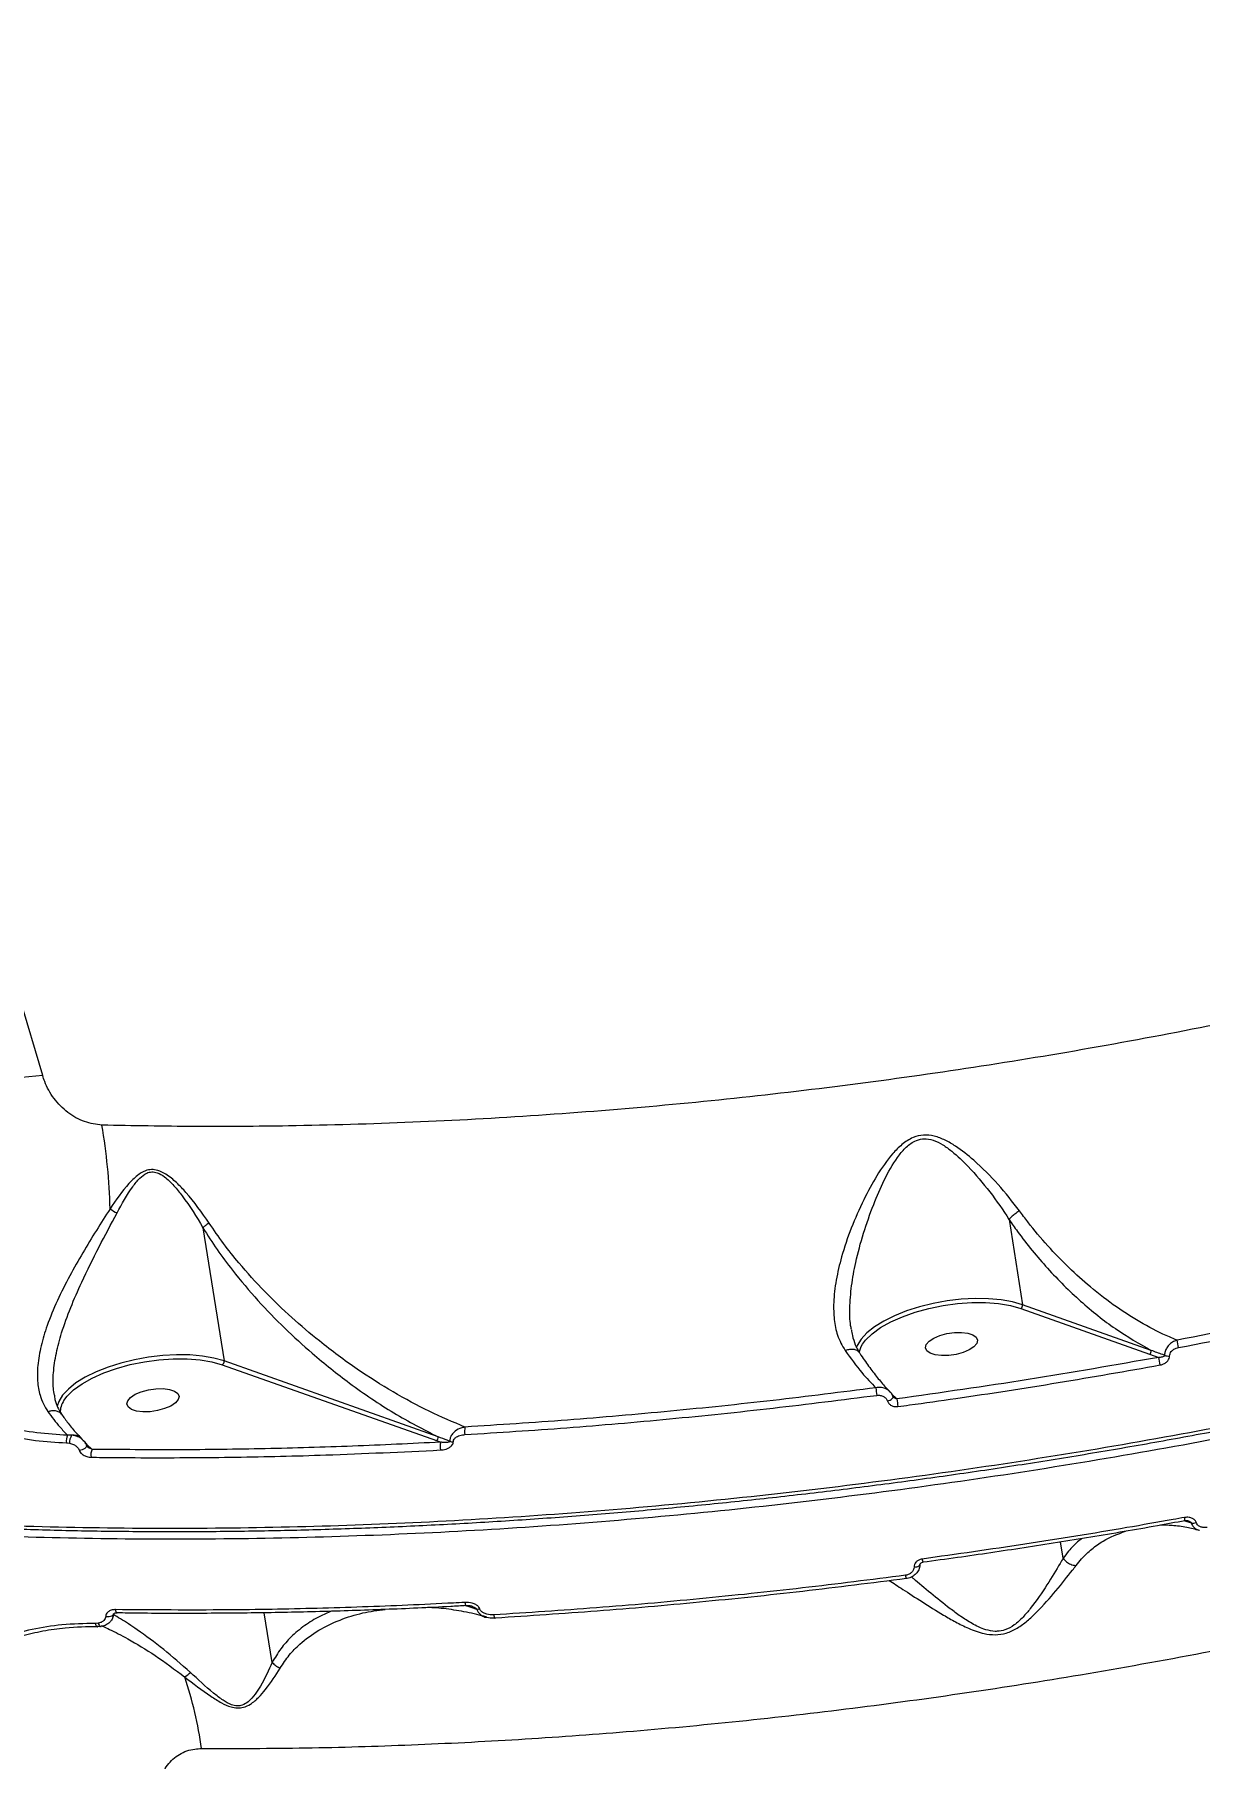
# Model space of a CAD drawing. Header units: millimetres. Extents: x -6028 to 5958, y -6064 to 4137.
# Drawn here: x 1311.6 to 1510.2, y -788.9 to -494.9 of the extents above; entities that cross this region are included whole.
import ezdxf

# ---------------------------------------------------------------- set-up
doc = ezdxf.new("R2010")
doc.units = ezdxf.units.MM
for name, color, linetype in [('DIKOM_ОБЪЕКТ', 7, 'Continuous'), ('DIKOM_РАЗМЕР_ЗОНА', 7, 'Continuous'), ('DIKOM_РАЗМЕР_ОБЪЕКТА', 7, 'Continuous')]:
    doc.layers.add(name, color=color, linetype=linetype)
doc.styles.add('style1', font='arial.ttf', dxfattribs={"width": 0.8})
doc.dimstyles.new('1-50', dxfattribs={"dimtxt": 300, "dimasz": 200, "dimexe": 100, "dimexo": 0, "dimgap": 100, "dimtad": 1, "dimtxsty": 'style1', "dimcen": 200, "dimclrd": 7, "dimclre": 7, "dimclrt": 7, "dimadec": 1, "dimazin": 2, "dimtfac": 1, "dimtmove": 0, "dimatfit": 2, "dimfxl": 0, "dimlwd": 25, "dimlwe": 18, "dimarcsym": 0})

# ---------------------------------------------------------------- blocks, each defined once
blk = doc.blocks.new('*D9')
at = {"layer": 'Defpoints', "color": 0, "transparency": 16777216}
for p in [(-6027.56, 1459.58), (4556.58, 1382.7), (4556.58, -5964.37)]:
    blk.add_point(p, dxfattribs=at)
at = {"layer": 'DIKOM_РАЗМЕР_ЗОНА', "color": 7, "lineweight": 18, "transparency": 16777216}
for p, q in [((-6027.56, 1459.58), (-6027.56, -6064.37)), ((4556.58, 1382.7), (4556.58, -6064.37))]:
    blk.add_line(p, q, dxfattribs=at)
at = {"layer": 'DIKOM_РАЗМЕР_ЗОНА', "color": 7, "lineweight": 25, "transparency": 16777216}
blk.add_line((-5827.56, -5964.37), (4356.58, -5964.37), dxfattribs=at)
at = {"layer": 'DIKOM_РАЗМЕР_ЗОНА', "color": 7, "transparency": 16777216}
for points in [[(-5827.56, -5931.03), (-5827.56, -5997.7), (-6027.56, -5964.37)], [(4356.58, -5931.03), (4356.58, -5997.7), (4556.58, -5964.37)]]:
    blk.add_solid(points, dxfattribs=at)
at = {"layer": 'DIKOM_РАЗМЕР_ЗОНА', "color": 7, "transparency": 16777216, "insert": (157.08, -5711.2), "char_height": 300, "attachment_point": 5, "style": 'style1'}
blk.add_mtext('10600', dxfattribs=at)
blk = doc.blocks.new('*D11')
at = {"layer": 'Defpoints', "color": 0, "transparency": 16777216}
for p in [(259.43, 2965.58), (1920.55, -3002.33), (4022.59, -3002.33)]:
    blk.add_point(p, dxfattribs=at)
at = {"layer": 'DIKOM_РАЗМЕР_ОБЪЕКТА', "color": 7, "lineweight": 18, "transparency": 16777216}
for p, q in [((259.43, 2965.58), (4122.59, 2965.58)), ((1920.55, -3002.33), (4122.59, -3002.33))]:
    blk.add_line(p, q, dxfattribs=at)
at = {"layer": 'DIKOM_РАЗМЕР_ОБЪЕКТА', "color": 7, "lineweight": 25, "transparency": 16777216}
blk.add_line((4022.59, 2765.58), (4022.59, -2802.33), dxfattribs=at)
at = {"layer": 'DIKOM_РАЗМЕР_ОБЪЕКТА', "color": 7, "transparency": 16777216}
for points in [[(3989.25, 2765.58), (4055.92, 2765.58), (4022.59, 2965.58)], [(3989.25, -2802.33), (4055.92, -2802.33), (4022.59, -3002.33)]]:
    blk.add_solid(points, dxfattribs=at)
at = {"layer": 'DIKOM_РАЗМЕР_ОБЪЕКТА', "color": 7, "transparency": 16777216, "insert": (3769.41, -24.42), "char_height": 300, "attachment_point": 5, "rotation": 90, "style": 'style1'}
blk.add_mtext('6000', dxfattribs=at)
blk = doc.blocks.new('*D12')
at = {"layer": 'Defpoints', "color": 0, "transparency": 16777216}
for p in [(3056.58, 1987.9), (-4027.97, 676.5), (3056.58, -3714.77)]:
    blk.add_point(p, dxfattribs=at)
at = {"layer": 'DIKOM_РАЗМЕР_ОБЪЕКТА', "color": 7, "lineweight": 18, "transparency": 16777216}
for p, q in [((3056.58, 1987.9), (3056.58, -3814.77)), ((-4027.97, 676.5), (-4027.97, -3814.77))]:
    blk.add_line(p, q, dxfattribs=at)
at = {"layer": 'DIKOM_РАЗМЕР_ОБЪЕКТА', "color": 7, "lineweight": 25, "transparency": 16777216}
blk.add_line((-3827.97, -3714.77), (2856.58, -3714.77), dxfattribs=at)
at = {"layer": 'DIKOM_РАЗМЕР_ОБЪЕКТА', "color": 7, "transparency": 16777216}
for points in [[(-3827.97, -3681.44), (-3827.97, -3748.11), (-4027.97, -3714.77)], [(2856.58, -3681.44), (2856.58, -3748.11), (3056.58, -3714.77)]]:
    blk.add_solid(points, dxfattribs=at)
at = {"layer": 'DIKOM_РАЗМЕР_ОБЪЕКТА', "color": 7, "transparency": 16777216, "insert": (20, -3461.6), "char_height": 300, "attachment_point": 5, "style": 'style1'}
blk.add_mtext('7100', dxfattribs=at)

msp = doc.modelspace()

# ---------------------------------------------------------------- linework, layer by layer
at = {"layer": 'DIKOM_ОБЪЕКТ', "color": 7, "linetype": 'Continuous', "lineweight": 15}
for p, q in [((1340.26, -698.43), (1343.884, -721.145)), ((1477.696, -697.025), (1480.015, -711.561)), ((1479.715, -712.198), (1501.647, -719.98)), ((1501.947, -719.344), (1480.015, -711.561)), ((1501.647, -719.98), (1503.223, -720.533)), ((1343.585, -721.782), (1380.081, -734.733)), ((1380.381, -734.096), (1343.884, -721.145)), ((1458.598, -727.604), (1457.65, -726.73)), ((1317.899, -733.806), (1317.183, -733.812)), ((1319.517, -734.322), (1319.56, -734.367)), ((1319.542, -734.381), (1319.661, -734.507)), ((1380.081, -734.733), (1380.81, -734.99)), ((1317.027, -735.114), (1317.513, -735.168)), ((1320.499, -735.397), (1320.173, -735.098)), ((1321.395, -736.223), (1320.499, -735.397)), ((1507.652, -748.407), (1508.774, -748.776)), ((1507.694, -748.417), (1507.693, -748.416)), ((1486.913, -754.791), (1486.471, -752.021)), ((1463.025, -755.494), (1463.026, -755.494)), ((1460.182, -758.269), (1460.19, -758.256)), ((1352.088, -772.554), (1350.736, -764.085)), ((1322.413, -765.875), (1321.941, -765.911)), ((1322.905, -766.427), (1322.917, -766.425))]:
    msp.add_line(p, q, dxfattribs=at)
at = {"layer": 'DIKOM_ОБЪЕКТ', "color": 7, "linetype": 'Continuous', "lineweight": 15, "flags": 128}
for points in [[(1312.964, -672.487), (1309.045, -659.258), (1304.785, -646.12), (1300.186, -633.082), (1295.249, -620.15), (1289.979, -607.331), (1284.378, -594.632), (1278.449, -582.061), (1272.195, -569.625), (1265.619, -557.329), (1258.726, -545.181), (1251.519, -533.188), (1244.002, -521.356), (1236.179, -509.691), (1228.054, -498.2)], [(1312.964, -672.487), (1309.432, -672.816), (1305.811, -673.316), (1302.133, -673.982), (1298.433, -674.809), (1294.743, -675.79), (1291.098, -676.914), (1287.531, -678.172), (1284.074, -679.552), (1280.76, -681.042), (1277.617, -682.629), (1274.675, -684.297), (1271.96, -686.032), (1269.498, -687.817), (1267.311, -689.637), (1265.418, -691.474)], [(1480.015, -711.561), (1478.287, -711.072), (1476.332, -710.729), (1474.193, -710.539), (1471.915, -710.507), (1469.549, -710.633), (1467.145, -710.915), (1464.756, -711.346), (1462.433, -711.917), (1460.228, -712.616), (1458.187, -713.428), (1456.355, -714.334), (1454.772, -715.316), (1453.471, -716.352), (1452.483, -717.419), (1451.827, -718.495), (1451.659, -718.929)], [(1452.724, -718.298), (1453.254, -717.589), (1454.366, -716.505), (1455.805, -715.462), (1457.536, -714.487), (1459.517, -713.603), (1461.701, -712.831), (1464.034, -712.19), (1466.46, -711.696), (1468.921, -711.36), (1471.357, -711.191), (1473.71, -711.192), (1475.922, -711.364), (1477.94, -711.702), (1479.715, -712.198)], [(1463.443, -718.901), (1463.581, -718.344), (1464.068, -717.779), (1464.866, -717.253), (1465.908, -716.808), (1467.112, -716.481), (1468.379, -716.296), (1469.606, -716.27), (1470.695, -716.405), (1471.557, -716.69), (1472.123, -717.101), (1472.345, -717.606), (1472.208, -718.163), (1471.72, -718.727), (1470.923, -719.253), (1469.88, -719.698), (1468.677, -720.026), (1467.41, -720.21), (1466.182, -720.236), (1465.093, -720.101), (1464.231, -719.817), (1463.666, -719.405), (1463.443, -718.901)], [(1343.884, -721.145), (1342.157, -720.656), (1340.202, -720.313), (1338.062, -720.123), (1335.785, -720.091), (1333.418, -720.217), (1331.014, -720.499), (1328.625, -720.93), (1326.303, -721.501), (1324.097, -722.2), (1322.056, -723.012), (1320.224, -723.918), (1318.641, -724.9), (1317.341, -725.936), (1316.352, -727.003), (1315.696, -728.079), (1315.431, -728.874)], [(1452.129, -719.68), (1452.496, -718.69), (1452.724, -718.298)], [(1316.594, -727.882), (1317.124, -727.173), (1318.236, -726.089), (1319.674, -725.046), (1321.405, -724.071), (1323.386, -723.187), (1325.57, -722.415), (1327.903, -721.774), (1330.329, -721.28), (1332.79, -720.944), (1335.226, -720.775), (1337.579, -720.776), (1339.791, -720.948), (1341.809, -721.286), (1343.585, -721.782)], [(1327.312, -728.485), (1327.45, -727.928), (1327.938, -727.363), (1328.735, -726.837), (1329.777, -726.392), (1330.981, -726.065), (1332.248, -725.88), (1333.476, -725.855), (1334.565, -725.989), (1335.427, -726.274), (1335.992, -726.685), (1336.215, -727.19), (1336.077, -727.747), (1335.59, -728.311), (1334.792, -728.837), (1333.75, -729.282), (1332.546, -729.61), (1331.279, -729.794), (1330.052, -729.82), (1328.963, -729.685), (1328.1, -729.401), (1327.535, -728.989), (1327.312, -728.485)], [(1456.983, -727.982), (1457.213, -727.905), (1457.429, -727.808), (1457.619, -727.696), (1457.77, -727.576), (1457.875, -727.455), (1457.928, -727.341), (1457.924, -727.239)], [(1319.193, -736.382), (1319.458, -736.326), (1319.728, -736.237), (1319.981, -736.124), (1320.196, -735.996), (1320.355, -735.862), (1320.447, -735.734), (1320.466, -735.642)], [(1320.466, -735.642), (1320.463, -735.622), (1320.458, -735.605)], [(1461.5, -756.292), (1461.741, -756.281), (1461.967, -756.246), (1462.165, -756.189), (1462.324, -756.113), (1462.434, -756.022), (1462.488, -755.923), (1462.494, -755.878)], [(1323.712, -764.699), (1323.991, -764.729), (1324.274, -764.721), (1324.537, -764.676), (1324.76, -764.598), (1324.924, -764.493), (1325.016, -764.369), (1325.034, -764.287)], [(1325.37, -763.558), (1325.403, -763.726), (1325.448, -763.87), (1325.502, -763.986), (1325.563, -764.068), (1325.63, -764.113), (1325.682, -764.122)], [(1384.926, -762.326), (1384.957, -762.493), (1384.994, -762.637), (1385.035, -762.752), (1385.079, -762.834), (1385.123, -762.88), (1385.162, -762.888)], [(1389.847, -764.445), (1389.877, -764.604), (1389.911, -764.742), (1389.948, -764.855), (1389.988, -764.939), (1390.029, -764.991), (1390.069, -765.008), (1390.071, -765.008)], [(1321.941, -765.911), (1321.974, -766.07), (1322.016, -766.209), (1322.067, -766.322), (1322.125, -766.407), (1322.189, -766.459), (1322.25, -766.477)], [(1322.413, -765.875), (1322.485, -766.049), (1322.568, -766.196), (1322.658, -766.311), (1322.752, -766.389), (1322.845, -766.426), (1322.905, -766.427)], [(1390.071, -765.008), (1390.107, -764.991), (1390.142, -764.94)]]:
    msp.add_lwpolyline(points, dxfattribs=at)
at = {"layer": 'DIKOM_ОБЪЕКТ', "color": 7, "linetype": 'Continuous', "lineweight": 15}
for centre, radius, start, end in [((1224.59, -697.604), 99.885, 1.38585, 9.60995), ((1329.393, -688.371), 8.423, 234.03732, 243.5112), ((1479.392, -711.657), 0.631, 300.8566, 8.71833), ((1501.323, -719.439), 0.631, 300.8519, 8.70313), ((1504.924, -718.363), 1.956, 248.6328, 274.59721), ((1493.666, -720.837), 13.087, 8.68304, 14.35312), ((1343.261, -721.241), 0.63, 300.84156, 8.73501), ((1489.236, -724), 14.41, 8.64664, 13.92109), ((1467.348, -724.986), 12.358, 183.4224, 189.4265), ((1319.718, -730.023), 3.788, 145.57672, 179.92017), ((1471.677, -726.753), 13.106, 183.72321, 189.53073), ((1319.21, -734.716), 2.219, 155.96904, 190.3419), ((1320.195, -735.194), 2.683, 148.84607, 179.43329), ((1318.182, -735.715), 1.93, 46.20019, 98.40507), ((1379.757, -734.192), 0.631, 300.86914, 8.70414), ((1383.891, -735.734), 3.17, 166.43358, 190.84586), ((1383.018, -733.396), 1.575, 245.43238, 267.24969), ((1388.415, -733.081), 3.529, 169.0346, 190.26705), ((1323.299, -737.152), 2.119, 153.99094, 191.35917), ((1505.251, -748.385), 2.443, 359.24944, 12.90287), ((1509.056, -747.157), 1.643, 260.1365, 289.77225), ((1465.135, -754.734), 2.243, 184.87793, 199.80935), ((1461.51, -757.671), 1.456, 181.15444, 204.25883), ((1387.163, -761.979), 1.487, 260.95146, 282.43763), ((1322.256, -766.336), 0.142, 267.55125, 300.98168), ((1334.679, -771.059), 4.71, 302.20845, 317.25733), ((1273.739, -796.3), 66.916, 7.76859, 18.52021)]:
    msp.add_arc(centre, radius, start, end, dxfattribs=at)
for points, knots in [([(1822.331, -486.093), (1821.326, -489.175), (1819.317, -495.341), (1814.854, -504.666), (1809.295, -514.102), (1802.503, -523.629), (1794.501, -533.211), (1785.458, -542.64), (1775.432, -551.885), (1764.497, -560.922), (1752.477, -569.899), (1739.366, -578.78), (1725.185, -587.531), (1710.242, -595.961), (1694.606, -604.05), (1678.358, -611.782), (1661.239, -619.282), (1643.272, -626.512), (1624.5, -633.439), (1605.323, -639.915), (1585.818, -645.928), (1566.063, -651.474), (1545.748, -656.64), (1524.92, -661.392), (1503.642, -665.7), (1482.362, -669.475), (1461.151, -672.713), (1440.079, -675.424), (1418.821, -677.65), (1397.445, -679.359), (1376.022, -680.537), (1356.496, -681.102), (1338.835, -681.228), (1328.331, -681.029), (1323.074, -680.929)], [0, 0, 0, 0, 0.03117829, 0.06238085, 0.09355914, 0.12564394, 0.15775503, 0.1898398, 0.2210201, 0.25222425, 0.2834045, 0.31548956, 0.34760088, 0.37968606, 0.4108889, 0.44211579, 0.4733187, 0.50542548, 0.53755842, 0.56966526, 0.60091958, 0.63219774, 0.66345209, 0.69560995, 0.72779388, 0.75995184, 0.79128411, 0.82264052, 0.8539729, 0.8862089, 0.91847109, 0.95070721, 0.97533043, 1, 1, 1, 1]), ([(1262.195, -748.161), (1266.22, -748.525), (1277.144, -749.513), (1295.475, -750.648), (1317.272, -751.409), (1339.548, -751.581), (1362.189, -751.174), (1385.092, -750.186), (1408.187, -748.614), (1431.44, -746.451), (1454.809, -743.711), (1478.22, -740.408), (1501.564, -736.559), (1524.733, -732.18), (1547.651, -727.28), (1570.276, -721.857), (1592.576, -715.931), (1614.484, -709.523), (1635.9, -702.666), (1656.721, -695.39), (1676.879, -687.714), (1696.325, -679.643), (1715.042, -671.198), (1732.977, -662.409), (1750.049, -653.317), (1766.177, -643.964), (1781.301, -634.377), (1795.376, -624.568), (1808.399, -614.557), (1820.34, -604.377), (1831.144, -594.075), (1840.76, -583.7), (1848.751, -573.769), (1855.299, -564.298), (1860.591, -555.298), (1864.944, -546.302), (1868.342, -537.352), (1870.759, -528.527), (1872.189, -519.85), (1872.672, -512.212), (1872.43, -507.488), (1872.331, -505.563)], [0, 0, 0, 0, 0.0156528, 0.0424899, 0.0694116, 0.0963763, 0.123341, 0.1502627, 0.1770999, 0.2039369, 0.2308585, 0.2578233, 0.284788, 0.3117097, 0.3385468, 0.3653839, 0.3923055, 0.4192703, 0.446235, 0.4731567, 0.4999938, 0.5268308, 0.5537525, 0.5807172, 0.607682, 0.6346036, 0.6614407, 0.6882777, 0.7151993, 0.7421642, 0.7691288, 0.7960504, 0.8228874, 0.8459665, 0.8691683, 0.8923974, 0.9156265, 0.938828, 0.9615882, 0.9843481, 1, 1, 1, 1]), ([(1869.821, -528.624), (1869.762, -528.937), (1869.072, -532.606), (1866.527, -539.833), (1862.055, -550.279), (1856.088, -560.881), (1848.93, -571.389), (1840.59, -581.773), (1831.156, -592.003), (1820.472, -602.244), (1808.523, -612.461), (1795.319, -622.617), (1781.151, -632.489), (1766.092, -642.05), (1750.229, -651.278), (1733.305, -660.326), (1715.334, -669.152), (1696.353, -677.721), (1677.01, -685.748), (1657.418, -693.23), (1637.685, -700.18), (1617.256, -706.801), (1596.168, -713.057), (1574.475, -718.92), (1552.354, -724.336), (1529.864, -729.279), (1507.074, -733.732), (1483.908, -737.702), (1460.43, -741.155), (1436.717, -744.066), (1413.291, -746.37), (1390.226, -748.075), (1367.584, -749.199), (1345, -749.76), (1322.551, -749.735), (1300.334, -749.097), (1280.085, -747.978), (1267.483, -746.863), (1261.909, -746.37)], [0, 0, 0, 0, 0.0026547, 0.0310512, 0.0602728, 0.0895179, 0.1187392, 0.1471356, 0.175554, 0.2039507, 0.2331719, 0.2624172, 0.2916385, 0.320035, 0.3484534, 0.3768499, 0.4060713, 0.4353165, 0.4645379, 0.4919119, 0.5193056, 0.5466797, 0.57479, 0.6029214, 0.6310317, 0.6594283, 0.6878468, 0.7162434, 0.7454648, 0.77471, 0.8039315, 0.832328, 0.8607465, 0.8891431, 0.9183645, 0.9476098, 0.9768312, 1, 1, 1, 1]), ([(1869.862, -528.938), (1869.741, -529.478), (1869.247, -531.685), (1868.063, -535.583), (1866.307, -540.626), (1864.22, -545.688), (1861.829, -550.766), (1859.126, -555.863), (1856.113, -560.981), (1852.785, -566.12), (1849.147, -571.277), (1845.21, -576.435), (1840.988, -581.573), (1836.495, -586.675), (1831.734, -591.739), (1826.702, -596.767), (1821.4, -601.761), (1815.826, -606.724), (1809.979, -611.656), (1803.858, -616.558), (1797.46, -621.432), (1790.782, -626.28), (1783.826, -631.102), (1776.607, -635.885), (1769.156, -640.609), (1761.499, -645.257), (1753.646, -649.823), (1745.595, -654.31), (1737.341, -658.72), (1728.884, -663.054), (1720.22, -667.315), (1711.349, -671.503), (1702.266, -675.619), (1692.968, -679.665), (1683.453, -683.641), (1673.738, -687.54), (1663.865, -691.345), (1653.869, -695.042), (1643.766, -698.624), (1633.547, -702.097), (1623.211, -705.46), (1612.758, -708.715), (1602.187, -711.861), (1591.501, -714.898), (1580.698, -717.825), (1569.779, -720.643), (1558.742, -723.352), (1547.599, -725.949), (1536.381, -728.427), (1525.122, -730.778), (1513.845, -732.996), (1502.555, -735.081), (1491.25, -737.034), (1479.932, -738.856), (1468.598, -740.545), (1457.25, -742.102), (1445.889, -743.527), (1434.514, -744.821), (1423.125, -745.981), (1411.728, -747.009), (1400.347, -747.902), (1389.021, -748.656), (1377.777, -749.269), (1366.626, -749.741), (1355.564, -750.072), (1344.593, -750.264), (1333.71, -750.315), (1322.918, -750.226), (1312.215, -749.997), (1301.604, -749.628), (1291.082, -749.119), (1280.657, -748.465), (1271.041, -747.742), (1264.97, -747.172), (1262.287, -746.92)], [0, 0, 0, 0, 0.004518, 0.0184687, 0.0324104, 0.0463585, 0.0603234, 0.0743202, 0.0883637, 0.1024689, 0.1166507, 0.1308769, 0.1450498, 0.1591519, 0.1732005, 0.1872109, 0.2011992, 0.2151805, 0.2291698, 0.2431786, 0.2572225, 0.2713175, 0.2854794, 0.2997038, 0.3139069, 0.3280253, 0.3420835, 0.3560977, 0.3700836, 0.3840574, 0.3980348, 0.4120273, 0.42605, 0.4401191, 0.4542505, 0.4684558, 0.4826627, 0.4967713, 0.5108346, 0.5248637, 0.5388701, 0.5528653, 0.5668606, 0.580865, 0.5948886, 0.6089426, 0.6230383, 0.637187, 0.651354, 0.6654785, 0.6795547, 0.6935938, 0.7076073, 0.7216062, 0.7356021, 0.7496049, 0.7636233, 0.7776687, 0.7917523, 0.8058854, 0.8200563, 0.8342012, 0.8482911, 0.8623412, 0.8763626, 0.8903665, 0.9043643, 0.9183669, 0.9323818, 0.9464205, 0.9604939, 0.9746134, 0.9887818, 1, 1, 1, 1]), ([(1340.041, -787.255), (1345.941, -787.241), (1357.75, -787.214), (1375.798, -786.665), (1394.033, -785.749), (1412.684, -784.41), (1431.715, -782.637), (1451.09, -780.414), (1470.496, -777.775), (1490.439, -774.635), (1510.867, -770.954), (1531.709, -766.704), (1552.541, -761.952), (1573.289, -756.691), (1593.876, -750.928), (1613.824, -744.795), (1633.079, -738.324), (1651.606, -731.552), (1669.729, -724.36), (1687.366, -716.754), (1704.441, -708.752), (1720.564, -700.536), (1735.703, -692.14), (1749.849, -683.601), (1763.245, -674.771), (1775.811, -665.671), (1787.482, -656.324), (1797.307, -647.554), (1805.505, -639.42), (1812.343, -631.933), (1818.467, -624.397), (1823.091, -618.117), (1825.391, -614.364), (1826.144, -613.134)], [0, 0, 0, 0, 0.030455, 0.0609464, 0.0914376, 0.1218925, 0.1535962, 0.1853412, 0.2170861, 0.2487897, 0.2832608, 0.3177585, 0.3522295, 0.3877075, 0.4232145, 0.4586923, 0.4930495, 0.5274331, 0.56179, 0.5971495, 0.632538, 0.6678975, 0.7021732, 0.736475, 0.7707506, 0.806025, 0.8413281, 0.8766025, 0.9039811, 0.9313596, 0.9589568, 0.9865538, 1, 1, 1, 1]), ([(1323.074, -680.929), (1322.069, -680.798), (1320.027, -680.532), (1317.13, -678.828), (1314.771, -676.429), (1313.494, -674.168), (1313.071, -672.826), (1312.964, -672.487)], [0, 0, 0, 0, 0.2187046, 0.4447819, 0.679406, 0.9191955, 1, 1, 1, 1]), ([(1479.481, -695.533), (1478.301, -694.011), (1475.941, -690.965), (1472.222, -687.282), (1469.143, -684.82), (1466.854, -683.459), (1465.028, -682.743), (1463.124, -682.518), (1461.167, -682.999), (1459.404, -684.182), (1457.288, -686.355), (1455.082, -689.513), (1452.793, -693.827), (1450.734, -698.474), (1449.173, -703.091), (1448.165, -707.356), (1447.738, -710.954), (1447.84, -714.099), (1448.38, -716.932), (1449.272, -718.518), (1449.748, -719.362)], [0, 0, 0, 0, 0.0873354, 0.1746819, 0.2336203, 0.2639485, 0.2941259, 0.3212112, 0.3485685, 0.3826718, 0.4154306, 0.4851395, 0.5550407, 0.6342217, 0.7133289, 0.7769215, 0.8404215, 0.8913057, 0.9421355, 1, 1, 1, 1]), ([(1450.843, -715.809), (1450.791, -715.568), (1450.549, -714.439), (1450.527, -711.931), (1450.791, -708.34), (1451.589, -704.027), (1452.828, -699.359), (1454.498, -694.648), (1456.35, -690.266), (1458.172, -687.045), (1459.95, -684.82), (1461.378, -683.668), (1462.562, -683.308), (1463.617, -683.23), (1464.861, -683.45), (1466.455, -684.251), (1468.474, -685.739), (1471.213, -688.374), (1474.502, -692.272), (1476.678, -695.414), (1477.695, -697.014), (1477.696, -697.016)], [0, 0, 0, 0, 0.015249, 0.0713989, 0.1427928, 0.2142816, 0.3037474, 0.393284, 0.4711827, 0.5488593, 0.5839939, 0.6191171, 0.6421177, 0.6463475, 0.673574, 0.7056399, 0.7379242, 0.8031129, 0.9015112, 0.9999028, 1, 1, 1, 1]), ([(1341.336, -697.618), (1340.079, -695.837), (1338.376, -693.424), (1335.809, -690.706), (1334.208, -689.388), (1332.722, -688.622), (1331.496, -688.441), (1330.267, -688.707), (1328.959, -689.552), (1326.884, -691.642), (1325.469, -693.7), (1324.446, -695.188)], [0, 0, 0, 0, 0.2657711, 0.3602859, 0.4543382, 0.5177815, 0.563306, 0.6085974, 0.6803345, 0.7688852, 1, 1, 1, 1]), ([(1325.636, -695.909), (1326.479, -694.364), (1327.636, -692.242), (1329.377, -690.033), (1330.479, -689.129), (1331.557, -688.832), (1332.649, -689.032), (1333.964, -689.862), (1335.37, -691.237), (1337.628, -694.096), (1339.211, -696.54), (1340.259, -698.418), (1340.261, -698.42)], [0, 0, 0, 0, 0.2369819, 0.3252744, 0.393819, 0.4351326, 0.4764539, 0.5364593, 0.6308574, 0.7257806, 0.999684, 1, 1, 1, 1]), ([(1324.446, -695.188), (1323.667, -696.41), (1322.105, -698.858), (1319.776, -702.69), (1317.507, -706.696), (1315.407, -710.856), (1313.739, -714.875), (1312.619, -718.586), (1312.06, -721.768), (1312.024, -724.591), (1312.442, -727.341), (1313.33, -728.899), (1313.836, -729.786)], [0, 0, 0, 0, 0.1075927, 0.2154932, 0.3229208, 0.4368073, 0.5505786, 0.6441607, 0.7376598, 0.8166136, 0.8955084, 1, 1, 1, 1]), ([(1314.975, -726.955), (1314.902, -726.575), (1314.677, -725.394), (1314.759, -722.999), (1315.218, -719.834), (1316.218, -716.09), (1317.691, -712.026), (1319.853, -707.101), (1322.572, -701.649), (1324.614, -697.823), (1325.636, -695.909)], [0, 0, 0, 0, 0.042393, 0.1318131, 0.2398221, 0.3479426, 0.481719, 0.6156329, 0.8076839, 1, 1, 1, 1]), ([(1479.481, -695.533), (1479.439, -695.561), (1479.168, -695.742), (1478.674, -696.102), (1478.075, -696.602), (1477.823, -696.878), (1477.696, -697.016)], [0, 0, 0, 0, 0.0562207, 0.3685253, 0.6842699, 1, 1, 1, 1]), ([(1506.345, -717.592), (1505.916, -717.416), (1503.998, -716.631), (1500.551, -714.89), (1496.029, -712.041), (1491.783, -708.795), (1487.858, -705.268), (1484.281, -701.561), (1481.497, -698.257), (1479.954, -696.172), (1479.481, -695.533)], [0, 0, 0, 0, 0.0465651, 0.2078841, 0.3696726, 0.5309379, 0.667183, 0.8037643, 0.9398797, 1, 1, 1, 1]), ([(1340.261, -698.42), (1340.26, -698.421), (1340.259, -698.422), (1340.259, -698.426), (1340.259, -698.429), (1340.26, -698.43)], [0, 0, 0, 0, 0.2427114, 0.570235, 1, 1, 1, 1]), ([(1340.26, -698.43), (1341.06, -699.682), (1342.661, -702.186), (1345.796, -706.369), (1349.634, -710.916), (1354.204, -715.62), (1359.419, -720.378), (1365.635, -725.323), (1372.838, -730.21), (1377.867, -732.801), (1380.381, -734.096)], [0, 0, 0, 0, 0.0717668, 0.143572, 0.2576769, 0.3721853, 0.4865163, 0.6397316, 0.8198571, 1, 1, 1, 1]), ([(1341.336, -697.618), (1341.301, -697.641), (1341.08, -697.79), (1340.661, -698.085), (1340.402, -698.302), (1340.261, -698.42)], [0, 0, 0, 0, 0.0794127, 0.4971538, 1, 1, 1, 1]), ([(1384.951, -732.409), (1382.921, -731.558), (1378.858, -729.855), (1372.706, -726.513), (1366.444, -722.545), (1360.666, -718.263), (1355.406, -713.805), (1350.795, -709.389), (1346.922, -705.11), (1343.758, -701.167), (1342.143, -698.801), (1341.336, -697.618)], [0, 0, 0, 0, 0.1352763, 0.270776, 0.4060437, 0.5490245, 0.6552688, 0.7616651, 0.8676963, 0.9338689, 1, 1, 1, 1]), ([(1477.696, -697.016), (1477.696, -697.017), (1477.695, -697.018), (1477.695, -697.022), (1477.695, -697.024), (1477.696, -697.025)], [0, 0, 0, 0, 0.2948188, 0.7008654, 1, 1, 1, 1]), ([(1477.696, -697.025), (1478.172, -697.705), (1479.447, -699.525), (1481.635, -702.33), (1484.283, -705.407), (1487.044, -708.292), (1490.878, -711.884), (1495.87, -715.889), (1499.906, -718.184), (1501.947, -719.344)], [0, 0, 0, 0, 0.0670829, 0.1796408, 0.2922132, 0.4079227, 0.5236438, 0.7591217, 1, 1, 1, 1]), ([(1591.637, -697.8), (1584.736, -699.692), (1570.935, -703.474), (1549.724, -708.62), (1528.203, -713.399), (1513.631, -716.194), (1506.345, -717.592)], [0, 0, 0, 0, 0.2485976, 0.4971938, 0.7485971, 1, 1, 1, 1]), ([(1506.604, -718.861), (1513.825, -717.476), (1528.267, -714.706), (1549.76, -709.943), (1571.103, -704.775), (1585.092, -700.941), (1592.087, -699.025)], [0, 0, 0, 0, 0.2485965, 0.4971932, 0.7485968, 1, 1, 1, 1]), ([(1270.39, -706.889), (1271.614, -708.725), (1273.87, -712.109), (1277.823, -716.668), (1281.898, -720.65), (1286.319, -724.243), (1291.033, -727.384), (1295.978, -730.044), (1301.111, -732.194), (1306.376, -733.767), (1311.709, -734.815), (1315.256, -735.015), (1317.027, -735.114)], [0, 0, 0, 0, 0.1166815, 0.2150843, 0.3137979, 0.4122015, 0.5100614, 0.6082276, 0.7060839, 0.8039551, 0.9021319, 1, 1, 1, 1]), ([(1317.183, -733.812), (1315.451, -733.715), (1311.98, -733.519), (1306.762, -732.491), (1301.611, -730.948), (1296.588, -728.839), (1291.748, -726.23), (1287.135, -723.149), (1282.808, -719.625), (1278.82, -715.718), (1274.949, -711.246), (1272.741, -707.928), (1271.542, -706.127)], [0, 0, 0, 0, 0.0977735, 0.1958577, 0.2936329, 0.3914594, 0.4895939, 0.5874246, 0.6858965, 0.7846794, 0.8831548, 1, 1, 1, 1]), ([(1450.832, -715.812), (1450.88, -716.15), (1451.011, -717.084), (1451.472, -718.379), (1451.876, -719.319), (1452.179, -719.701), (1452.187, -719.712)], [0, 0, 0, 0, 0.2216053, 0.6117461, 0.9892391, 1, 1, 1, 1]), ([(1449.748, -719.362), (1449.789, -719.345), (1450.058, -719.236), (1450.596, -719.102), (1451.294, -719.12), (1451.867, -719.329), (1452.073, -719.606), (1452.165, -719.73)], [0, 0, 0, 0, 0.0416698, 0.2738989, 0.5319536, 0.7900149, 1, 1, 1, 1]), ([(1449.748, -719.362), (1450.709, -720.684), (1452.491, -723.135), (1454.217, -724.908), (1455.012, -725.724)], [0, 0, 0, 0, 0.5395157, 1, 1, 1, 1]), ([(1452.18, -719.706), (1452.271, -719.85), (1452.866, -720.792), (1453.952, -722.31), (1455.415, -724.206), (1456.561, -725.545), (1457.188, -726.159), (1457.368, -726.334)], [0, 0, 0, 0, 0.0505382, 0.3307196, 0.6102657, 0.8887097, 1, 1, 1, 1]), ([(1504.212, -720.185), (1504.107, -720.147), (1503.351, -719.872), (1502.597, -719.588), (1501.947, -719.344)], [0, 0, 0, 0, 0.1380999, 1, 1, 1, 1]), ([(1504.212, -720.185), (1504.205, -720.212), (1504.193, -720.26), (1504.128, -720.342), (1503.998, -720.427), (1503.769, -720.501), (1503.503, -720.538), (1503.309, -720.534), (1503.223, -720.533)], [0, 0, 0, 0, 0.0762747, 0.1322606, 0.2954105, 0.5060738, 0.7824337, 1, 1, 1, 1]), ([(1503.483, -721.833), (1503.628, -721.799), (1503.965, -721.719), (1504.421, -721.472), (1504.792, -721.126), (1505.035, -720.734), (1505.066, -720.454), (1505.081, -720.313)], [0, 0, 0, 0, 0.1825207, 0.423759, 0.6274292, 0.8134027, 1, 1, 1, 1]), ([(1506.345, -717.592), (1506.149, -717.663), (1505.695, -717.828), (1505.083, -718.27), (1504.59, -718.857), (1504.269, -719.509), (1504.231, -719.958), (1504.212, -720.185)], [0, 0, 0, 0, 0.17419947, 0.40365562, 0.60524049, 0.80006323, 1, 1, 1, 1]), ([(1505.081, -720.313), (1505.096, -720.177), (1505.125, -719.906), (1505.357, -719.53), (1505.712, -719.203), (1506.145, -718.97), (1506.464, -718.894), (1506.604, -718.861)], [0, 0, 0, 0, 0.1888876, 0.3774028, 0.5791675, 0.8164563, 1, 1, 1, 1]), ([(1503.223, -720.533), (1495.816, -721.836), (1480.979, -724.445), (1466.066, -726.55), (1458.598, -727.604)], [0, 0, 0, 0, 0.4992725, 1, 1, 1, 1]), ([(1458.751, -728.923), (1459.411, -728.833), (1462.71, -728.384), (1471.825, -727.091), (1486.101, -724.902), (1497.685, -722.857), (1503.483, -721.833)], [0, 0, 0, 0, 0.0441415, 0.2207139, 0.6100129, 1, 1, 1, 1]), ([(1455.012, -725.724), (1449.168, -726.464), (1437.479, -727.944), (1419.935, -729.758), (1402.401, -731.295), (1390.767, -732.038), (1384.951, -732.409)], [0, 0, 0, 0, 0.2491, 0.4981992, 0.7490995, 1, 1, 1, 1]), ([(1457.343, -726.364), (1457.172, -726.211), (1456.787, -725.864), (1455.943, -725.622), (1455.322, -725.69), (1455.012, -725.724)], [0, 0, 0, 0, 0.2844936, 0.643566, 1, 1, 1, 1]), ([(1314.95, -726.986), (1314.983, -727.226), (1315.083, -727.976), (1315.477, -729.068), (1315.94, -729.822), (1316.177, -730.208)], [0, 0, 0, 0, 0.1865806, 0.5845818, 1, 1, 1, 1]), ([(1384.943, -733.709), (1390.73, -733.34), (1402.305, -732.602), (1419.834, -731.069), (1437.458, -729.251), (1449.257, -727.757), (1455.157, -727.01)], [0, 0, 0, 0, 0.2490995, 0.4982003, 0.7490992, 1, 1, 1, 1]), ([(1455.157, -727.01), (1455.356, -727.002), (1455.755, -726.984), (1456.313, -727.186), (1456.763, -727.523), (1456.912, -727.833), (1456.983, -727.982)], [0, 0, 0, 0, 0.258343, 0.5167183, 0.7677821, 1, 1, 1, 1]), ([(1456.983, -727.982), (1457.052, -728.128), (1457.195, -728.429), (1457.63, -728.756), (1458.171, -728.95), (1458.558, -728.932), (1458.751, -728.923)], [0, 0, 0, 0, 0.2338145, 0.4824616, 0.7413433, 1, 1, 1, 1]), ([(1457.346, -726.377), (1457.429, -726.447), (1457.701, -726.676), (1457.827, -727.01), (1457.914, -727.242)], [0, 0, 0, 0, 0.3053738, 1, 1, 1, 1]), ([(1457.928, -727.241), (1457.933, -727.261), (1457.941, -727.292), (1457.992, -727.338), (1458.011, -727.354)], [0, 0, 0, 0, 0.6407031, 1, 1, 1, 1]), ([(1458.598, -727.604), (1458.517, -727.59), (1458.36, -727.564), (1458.154, -727.478), (1458.051, -727.387), (1458.013, -727.352)], [0, 0, 0, 0, 0.3994709, 0.7767627, 1, 1, 1, 1]), ([(1313.836, -729.786), (1313.876, -729.772), (1314.103, -729.69), (1314.593, -729.582), (1315.258, -729.613), (1315.834, -729.836), (1316.045, -730.119), (1316.134, -730.24)], [0, 0, 0, 0, 0.0437737, 0.2452, 0.521164, 0.7971416, 1, 1, 1, 1]), ([(1313.836, -729.786), (1314.517, -730.687), (1315.648, -732.181), (1316.747, -733.348), (1317.183, -733.812)], [0, 0, 0, 0, 0.6025859, 1, 1, 1, 1]), ([(1316.148, -730.194), (1316.534, -730.726), (1317.398, -731.914), (1318.533, -733.282), (1319.252, -734.026), (1319.53, -734.314)], [0, 0, 0, 0, 0.3317877, 0.7419841, 1, 1, 1, 1]), ([(1319.825, -734.663), (1319.792, -734.623), (1319.571, -734.358), (1318.91, -733.998), (1318.253, -733.873), (1317.899, -733.806)], [0, 0, 0, 0, 0.075616, 0.5024508, 1, 1, 1, 1]), ([(1319.831, -734.656), (1319.849, -734.67), (1320.08, -734.844), (1320.316, -735.179), (1320.405, -735.523), (1320.428, -735.614)], [0, 0, 0, 0, 0.0584184, 0.7485409, 1, 1, 1, 1]), ([(1380.81, -734.99), (1375.796, -735.237), (1365.77, -735.731), (1350.853, -736.149), (1336.031, -736.35), (1326.274, -736.265), (1321.395, -736.223)], [0, 0, 0, 0, 0.24931541, 0.49862995, 0.74931566, 1, 1, 1, 1]), ([(1382.363, -734.829), (1382.221, -734.777), (1381.559, -734.535), (1380.899, -734.289), (1380.381, -734.096)], [0, 0, 0, 0, 0.2148237, 1, 1, 1, 1]), ([(1380.778, -736.33), (1380.933, -736.317), (1381.424, -736.273), (1382.099, -736.06), (1382.627, -735.685), (1382.894, -735.327), (1382.926, -735.089), (1382.942, -734.97)], [0, 0, 0, 0, 0.1605591, 0.5081553, 0.7318645, 0.8653545, 1, 1, 1, 1]), ([(1382.363, -734.829), (1382.356, -734.848), (1382.341, -734.89), (1382.265, -734.951), (1382.085, -735.022), (1381.696, -735.067), (1381.246, -735.051), (1380.916, -735.005), (1380.81, -734.99)], [0, 0, 0, 0, 0.0381335, 0.0818724, 0.1920322, 0.4180353, 0.8124603, 1, 1, 1, 1]), ([(1384.951, -732.409), (1384.765, -732.452), (1384.162, -732.591), (1383.336, -733.024), (1382.716, -733.672), (1382.409, -734.266), (1382.378, -734.637), (1382.363, -734.829)], [0, 0, 0, 0, 0.1440892, 0.4679191, 0.6900778, 0.8402925, 1, 1, 1, 1]), ([(1382.942, -734.97), (1382.957, -734.856), (1382.986, -734.629), (1383.237, -734.294), (1383.729, -733.953), (1384.35, -733.763), (1384.801, -733.722), (1384.943, -733.709)], [0, 0, 0, 0, 0.138871, 0.276776, 0.4965895, 0.8418684, 1, 1, 1, 1]), ([(1317.513, -735.168), (1317.753, -735.232), (1318.19, -735.35), (1318.72, -735.697), (1319.05, -736.052), (1319.152, -736.287), (1319.193, -736.382)], [0, 0, 0, 0, 0.3466994, 0.6312437, 0.8513349, 1, 1, 1, 1]), ([(1319.193, -736.382), (1319.21, -736.425), (1319.274, -736.592), (1319.485, -736.889), (1319.913, -737.233), (1320.522, -737.505), (1320.981, -737.547), (1321.222, -737.569)], [0, 0, 0, 0, 0.0579571, 0.2245003, 0.4300754, 0.7004679, 1, 1, 1, 1]), ([(1320.457, -735.604), (1320.457, -735.602), (1320.457, -735.599), (1320.461, -735.617), (1320.482, -735.655), (1320.52, -735.709), (1320.558, -735.747), (1320.579, -735.768)], [0, 0, 0, 0, 0.1723924, 0.3842093, 0.5564299, 0.7481828, 1, 1, 1, 1]), ([(1321.395, -736.223), (1321.275, -736.177), (1321.055, -736.094), (1320.777, -735.94), (1320.63, -735.808), (1320.582, -735.765)], [0, 0, 0, 0, 0.4454755, 0.8190702, 1, 1, 1, 1]), ([(1321.222, -737.569), (1321.848, -737.577), (1324.975, -737.618), (1333.144, -737.673), (1345.827, -737.588), (1362.527, -737.205), (1374.246, -736.644), (1380.778, -736.33)], [0, 0, 0, 0, 0.0321574, 0.160793, 0.4182839, 0.6757751, 1, 1, 1, 1]), ([(1507.633, -747.839), (1506.977, -747.958), (1503.7, -748.551), (1494.63, -750.139), (1480.377, -752.47), (1468.729, -754.106), (1462.9, -754.925)], [0, 0, 0, 0, 0.0441409, 0.2207137, 0.6100125, 1, 1, 1, 1]), ([(1507.69, -748.4), (1506.124, -748.688), (1500.781, -749.673), (1491.633, -751.218), (1480.269, -753.027), (1470.731, -754.446), (1464.985, -755.214), (1463.024, -755.477)], [0, 0, 0, 0, 0.1057033, 0.3606777, 0.6150556, 0.8686479, 1, 1, 1, 1]), ([(1510.167, -750.061), (1509.446, -749.879), (1507.85, -749.475), (1505.631, -749.176), (1504.186, -749.164), (1503.537, -749.159)], [0, 0, 0, 0, 0.31227103, 0.69134436, 1, 1, 1, 1]), ([(1509.612, -748.704), (1509.601, -748.673), (1509.545, -748.517), (1509.357, -748.245), (1508.949, -747.958), (1508.35, -747.773), (1507.888, -747.815), (1507.633, -747.839)], [0, 0, 0, 0, 0.0440507, 0.2245762, 0.4337794, 0.6874937, 1, 1, 1, 1]), ([(1508.306, -748.453), (1508.264, -748.439), (1508.139, -748.397), (1507.922, -748.38), (1507.76, -748.414), (1507.696, -748.428)], [0, 0, 0, 0, 0.236255, 0.6987488, 1, 1, 1, 1]), ([(1508.305, -748.456), (1508.346, -748.468), (1508.463, -748.502), (1508.61, -748.586), (1508.715, -748.681), (1508.756, -748.738), (1508.769, -748.765), (1508.774, -748.776)], [0, 0, 0, 0, 0.2238719, 0.6444948, 0.8406808, 0.936945, 1, 1, 1, 1]), ([(1508.774, -748.776), (1508.788, -748.817), (1508.871, -749.06), (1509.131, -749.473), (1509.604, -749.883), (1510.005, -749.985), (1510.177, -750.029)], [0, 0, 0, 0, 0.0656402, 0.386573, 0.7372933, 1, 1, 1, 1]), ([(1511.497, -749.525), (1511.242, -749.55), (1510.794, -749.592), (1510.222, -749.409), (1509.842, -749.133), (1509.671, -748.875), (1509.62, -748.728), (1509.612, -748.704)], [0, 0, 0, 0, 0.3276926, 0.5738607, 0.7796263, 0.9627621, 1, 1, 1, 1]), ([(1490.113, -751.442), (1489.944, -751.564), (1489.113, -752.166), (1488.048, -753.298), (1487.218, -754.39), (1486.913, -754.791)], [0, 0, 0, 0, 0.1395754, 0.6840791, 1, 1, 1, 1]), ([(1489.135, -756.032), (1489.444, -755.647), (1490.273, -754.616), (1491.798, -753.194), (1494.197, -751.43), (1496.245, -750.672), (1497.551, -750.188)], [0, 0, 0, 0, 0.1366772, 0.3659892, 0.5953484, 1, 1, 1, 1]), ([(1486.917, -754.802), (1486.917, -754.803), (1486.755, -755.088), (1485.927, -756.503), (1484.226, -759.303), (1482.084, -762.515), (1480.115, -764.843), (1478.733, -766.14), (1477.199, -767.029), (1476.019, -767.256), (1474.907, -767.263), (1473.352, -766.951), (1471.394, -765.97), (1469.421, -764.702), (1467.029, -762.928), (1464.319, -760.735), (1462.113, -758.885), (1461.209, -758.083), (1461.088, -757.976)], [0, 0, 0, 0, 0.0001333, 0.0365695, 0.1762591, 0.3190016, 0.3697929, 0.4215192, 0.4640798, 0.4954166, 0.5025866, 0.5412574, 0.605828, 0.6667788, 0.7278033, 0.8527961, 0.9803099, 1, 1, 1, 1]), ([(1462.9, -754.925), (1462.833, -754.936), (1462.588, -754.978), (1462.199, -755.139), (1461.815, -755.454), (1461.555, -755.85), (1461.519, -756.145), (1461.5, -756.292)], [0, 0, 0, 0, 0.0918706, 0.3355495, 0.5630734, 0.7814501, 1, 1, 1, 1]), ([(1463.026, -755.502), (1462.981, -755.507), (1462.856, -755.521), (1462.685, -755.607), (1462.554, -755.723), (1462.499, -755.823), (1462.496, -755.861), (1462.495, -755.88)], [0, 0, 0, 0, 0.1363199, 0.3730552, 0.593204, 0.7975899, 1, 1, 1, 1]), ([(1486.913, -754.791), (1486.914, -754.792), (1486.914, -754.795), (1486.916, -754.799), (1486.917, -754.801), (1486.917, -754.802)], [0, 0, 0, 0, 0.42216566, 0.78240052, 1, 1, 1, 1]), ([(1486.917, -754.802), (1487.099, -755.012), (1487.463, -755.433), (1488.209, -755.855), (1488.785, -756.009), (1489.088, -756.029), (1489.135, -756.032)], [0, 0, 0, 0, 0.3157088, 0.6314772, 0.9437831, 1, 1, 1, 1]), ([(1460.054, -757.7), (1454.197, -758.445), (1442.484, -759.935), (1424.904, -761.763), (1407.333, -763.315), (1395.676, -764.068), (1389.847, -764.445)], [0, 0, 0, 0, 0.24909911, 0.49820006, 0.74909888, 1, 1, 1, 1]), ([(1390.142, -764.94), (1395.916, -764.567), (1407.464, -763.82), (1424.953, -762.277), (1442.537, -760.45), (1454.309, -758.952), (1460.195, -758.203)], [0, 0, 0, 0, 0.2491003, 0.4981998, 0.7490999, 1, 1, 1, 1]), ([(1457.271, -758.564), (1458.009, -759.055), (1459.599, -760.112), (1462.79, -762.181), (1465.88, -764.117), (1468.562, -765.663), (1470.827, -766.79), (1473.082, -767.63), (1475.329, -767.926), (1477.322, -767.62), (1479.19, -766.721), (1480.859, -765.468), (1483.174, -763.293), (1485.801, -760.245), (1487.911, -757.61), (1488.928, -756.298), (1489.135, -756.032)], [0, 0, 0, 0, 0.1007934, 0.2170248, 0.326856, 0.3831268, 0.4393266, 0.5002475, 0.538504, 0.5774223, 0.6193875, 0.6664744, 0.7148394, 0.8393678, 0.9674252, 1, 1, 1, 1]), ([(1461.5, -756.292), (1461.481, -756.443), (1461.444, -756.745), (1461.177, -757.151), (1460.781, -757.478), (1460.378, -757.646), (1460.123, -757.688), (1460.054, -757.7)], [0, 0, 0, 0, 0.2169247, 0.4334876, 0.6619805, 0.9080801, 1, 1, 1, 1]), ([(1462.484, -755.881), (1462.487, -755.91), (1462.515, -756.206), (1462.336, -756.768), (1461.893, -757.461), (1461.208, -757.967), (1460.601, -758.239), (1460.241, -758.246), (1460.18, -758.247)], [0, 0, 0, 0, 0.02467103, 0.25011965, 0.47494147, 0.7064674, 0.95031176, 1, 1, 1, 1]), ([(1325.033, -764.285), (1325.033, -764.289), (1325.061, -764.54), (1324.904, -765.026), (1324.522, -765.637), (1323.932, -766.09), (1323.376, -766.354), (1323.005, -766.39), (1322.903, -766.4)], [0, 0, 0, 0, 0.00360267, 0.22548134, 0.43955292, 0.66131598, 0.90688985, 1, 1, 1, 1]), ([(1325.37, -763.558), (1325.303, -763.558), (1324.985, -763.562), (1324.49, -763.675), (1324.033, -763.969), (1323.769, -764.315), (1323.731, -764.571), (1323.712, -764.699)], [0, 0, 0, 0, 0.0843577, 0.40264396, 0.65182486, 0.82550915, 1, 1, 1, 1]), ([(1338.138, -774.256), (1336.614, -772.91), (1333.527, -770.181), (1329.496, -767.247), (1326.592, -765.326), (1325.378, -764.603), (1324.96, -764.354)], [0, 0, 0, 0, 0.3237891, 0.6559244, 0.881781, 1, 1, 1, 1]), ([(1325.68, -764.14), (1325.576, -764.137), (1325.357, -764.132), (1325.131, -764.222), (1325.022, -764.314), (1325.032, -764.307), (1325.035, -764.297), (1325.036, -764.291)], [0, 0, 0, 0, 0.2201202, 0.4649386, 0.6458642, 0.8153169, 1, 1, 1, 1]), ([(1384.926, -762.326), (1384.277, -762.36), (1381.031, -762.533), (1372.607, -762.933), (1359.721, -763.377), (1343.06, -763.687), (1331.701, -763.604), (1325.37, -763.558)], [0, 0, 0, 0, 0.0321584, 0.1607919, 0.418284, 0.6757748, 1, 1, 1, 1]), ([(1385.162, -762.874), (1384.281, -762.925), (1379.642, -763.195), (1371.307, -763.546), (1360.186, -763.919), (1349.171, -764.141), (1338.26, -764.214), (1330.433, -764.201), (1326.269, -764.121), (1325.683, -764.11)], [0, 0, 0, 0, 0.04360149, 0.22964225, 0.41524793, 0.60021049, 0.7847401, 0.96966994, 1, 1, 1, 1]), ([(1362.174, -763.829), (1361.509, -764.108), (1359.917, -764.777), (1357.595, -766.223), (1355.381, -768.07), (1353.51, -770.151), (1352.563, -771.75), (1352.088, -772.554)], [0, 0, 0, 0, 0.1642242, 0.3927702, 0.6212361, 0.8097596, 1, 1, 1, 1]), ([(1353.447, -773.514), (1353.945, -772.758), (1354.94, -771.244), (1357.125, -769.049), (1359.982, -766.964), (1363.618, -765.253), (1367.392, -764.037), (1370.064, -763.693), (1371.35, -763.528)], [0, 0, 0, 0, 0.1203406, 0.2407549, 0.4337029, 0.6273084, 0.8206458, 1, 1, 1, 1]), ([(1388.558, -764.81), (1388.021, -764.659), (1386.306, -764.174), (1383.467, -763.66), (1380.668, -763.273), (1379.058, -763.219), (1378.563, -763.203)], [0, 0, 0, 0, 0.1555879, 0.4966562, 0.8450493, 1, 1, 1, 1]), ([(1387.484, -763.431), (1387.466, -763.383), (1387.407, -763.227), (1387.195, -762.956), (1386.772, -762.656), (1385.995, -762.353), (1385.35, -762.336), (1384.926, -762.326)], [0, 0, 0, 0, 0.055545, 0.17842945, 0.34953649, 0.57289774, 1, 1, 1, 1]), ([(1386.23, -763.033), (1386.193, -763.018), (1385.967, -762.929), (1385.594, -762.876), (1385.28, -762.895), (1385.158, -762.903)], [0, 0, 0, 0, 0.1092151, 0.6549385, 1, 1, 1, 1]), ([(1385.287, -762.899), (1385.395, -762.935), (1385.941, -763.117), (1386.49, -763.3), (1386.93, -763.448)], [0, 0, 0, 0, 0.1984144, 1, 1, 1, 1]), ([(1386.231, -763.032), (1386.323, -763.064), (1386.505, -763.126), (1386.729, -763.246), (1386.88, -763.361), (1386.919, -763.43), (1386.93, -763.448)], [0, 0, 0, 0, 0.3716633, 0.7326972, 0.9301323, 1, 1, 1, 1]), ([(1386.93, -763.448), (1386.955, -763.521), (1387.037, -763.757), (1387.304, -764.162), (1387.829, -764.572), (1388.281, -764.824), (1388.552, -764.856), (1388.552, -764.856)], [0, 0, 0, 0, 0.1069102, 0.346462, 0.6507047, 0.9990943, 1, 1, 1, 1]), ([(1389.847, -764.445), (1389.444, -764.438), (1388.847, -764.428), (1388.131, -764.148), (1387.749, -763.876), (1387.554, -763.621), (1387.5, -763.475), (1387.484, -763.431)], [0, 0, 0, 0, 0.4385376, 0.6486807, 0.8192057, 0.9451784, 1, 1, 1, 1]), ([(1321.941, -765.911), (1320.026, -765.946), (1316.343, -766.014), (1311.129, -766.865), (1306.298, -768.187), (1301.771, -770.042), (1297.613, -772.419), (1293.861, -775.282), (1290.555, -778.596), (1287.764, -782.35), (1285.444, -786.461), (1284.354, -789.48), (1283.81, -790.986)], [0, 0, 0, 0, 0.1070808, 0.2059731, 0.3051819, 0.4040767, 0.5033373, 0.6029174, 0.7021788, 0.8013468, 0.9008326, 1, 1, 1, 1]), ([(1285.091, -791.029), (1285.908, -788.856), (1287.146, -785.563), (1289.597, -781.662), (1292.388, -778.034), (1295.735, -774.871), (1299.552, -772.233), (1303.661, -769.967), (1308.175, -768.257), (1312.991, -767.147), (1317.32, -766.503), (1320.512, -766.446), (1322.385, -766.412)], [0, 0, 0, 0, 0.1468739, 0.2225116, 0.2981475, 0.4449881, 0.5206268, 0.5962623, 0.742421, 0.8177204, 0.8930186, 1, 1, 1, 1]), ([(1323.07, -766.394), (1322.923, -766.426), (1322.656, -766.483), (1322.378, -766.456), (1322.252, -766.444)], [0, 0, 0, 0, 0.5489701, 1, 1, 1, 1]), ([(1323.712, -764.699), (1323.691, -764.832), (1323.651, -765.098), (1323.373, -765.462), (1322.957, -765.744), (1322.585, -765.833), (1322.413, -765.875)], [0, 0, 0, 0, 0.2096986, 0.418173, 0.7298323, 1, 1, 1, 1]), ([(1323.166, -766.366), (1323.56, -766.543), (1324.814, -767.106), (1327.83, -768.702), (1332.161, -771.285), (1335.495, -773.778), (1337.189, -775.045)], [0, 0, 0, 0, 0.1076502, 0.3427181, 0.6658519, 1, 1, 1, 1]), ([(1390.07, -764.997), (1389.965, -765.005), (1389.511, -765.039), (1388.977, -765.004), (1388.591, -764.856), (1388.538, -764.836)], [0, 0, 0, 0, 0.206657, 0.890584, 1, 1, 1, 1]), ([(1352.092, -772.566), (1352.092, -772.567), (1351.522, -773.88), (1350.655, -775.701), (1349.215, -778.007), (1348.213, -779.151), (1347.142, -779.856), (1346.108, -780.02), (1344.94, -779.752), (1343.569, -778.964), (1341.175, -777.089), (1339.418, -775.451), (1338.138, -774.256)], [0, 0, 0, 0, 0.0003111, 0.2742184, 0.369135, 0.4635431, 0.5235456, 0.5648655, 0.6061804, 0.6747229, 0.7630149, 1, 1, 1, 1]), ([(1352.088, -772.554), (1352.088, -772.555), (1352.089, -772.558), (1352.09, -772.563), (1352.092, -772.565), (1352.092, -772.566)], [0, 0, 0, 0, 0.389977, 0.7839354, 1, 1, 1, 1]), ([(1352.092, -772.566), (1352.283, -772.764), (1352.634, -773.128), (1353.144, -773.4), (1353.405, -773.499), (1353.447, -773.514)], [0, 0, 0, 0, 0.4994396, 0.9205338, 1, 1, 1, 1]), ([(1337.189, -775.045), (1338.626, -776.152), (1340.614, -777.684), (1343.3, -779.418), (1344.857, -780.14), (1346.167, -780.379), (1347.341, -780.235), (1348.6, -779.606), (1349.807, -778.528), (1351.626, -776.416), (1352.675, -774.744), (1353.447, -773.514)], [0, 0, 0, 0, 0.2311238, 0.3196856, 0.3914246, 0.4367163, 0.4822474, 0.5456944, 0.6388411, 0.7342151, 1, 1, 1, 1]), ([(1332.617, -795.65), (1332.667, -794.622), (1332.765, -792.588), (1334.087, -789.992), (1336.153, -788.11), (1338.317, -787.323), (1339.667, -787.27), (1340.041, -787.255)], [0, 0, 0, 0, 0.2385188, 0.4713316, 0.6968029, 0.9159884, 1, 1, 1, 1])]:
    msp.add_open_spline(points, degree=3, knots=knots, dxfattribs=at)

# ---------------------------------------------------------------- dimensions: what is measured, and where the dimension line sits
at = {"layer": 'DIKOM_РАЗМЕР_ЗОНА'}
dim = msp.add_linear_dim(base=(4556.575, -5964.368), p1=(-6027.562, 1459.576), p2=(4556.575, 1382.704), text='10600', dimstyle='1-50', dxfattribs=at)
dim.commit()
dim.dimension.update_dxf_attribs({"geometry": '*D9', "text_midpoint": (157.08, -5964.368), "dimtype": 160})
at = {"layer": 'DIKOM_РАЗМЕР_ОБЪЕКТА'}
dim = msp.add_linear_dim(base=(4022.586, -3002.33), p1=(259.433, 2965.575), p2=(1920.546, -3002.33), angle=90, text='6000', dimstyle='1-50', dxfattribs=at)
dim.commit()
dim.dimension.update_dxf_attribs({"geometry": '*D11', "text_midpoint": (4022.586, -24.423), "dimtype": 160})
dim = msp.add_linear_dim(base=(3056.575, -3714.774), p1=(-4027.972, 676.501), p2=(3056.575, 1987.897), text='7100', dimstyle='1-50', dxfattribs=at)
dim.commit()
dim.dimension.update_dxf_attribs({"geometry": '*D12', "text_midpoint": (20, -3714.774), "dimtype": 160})

doc.saveas('drawing.dxf')
